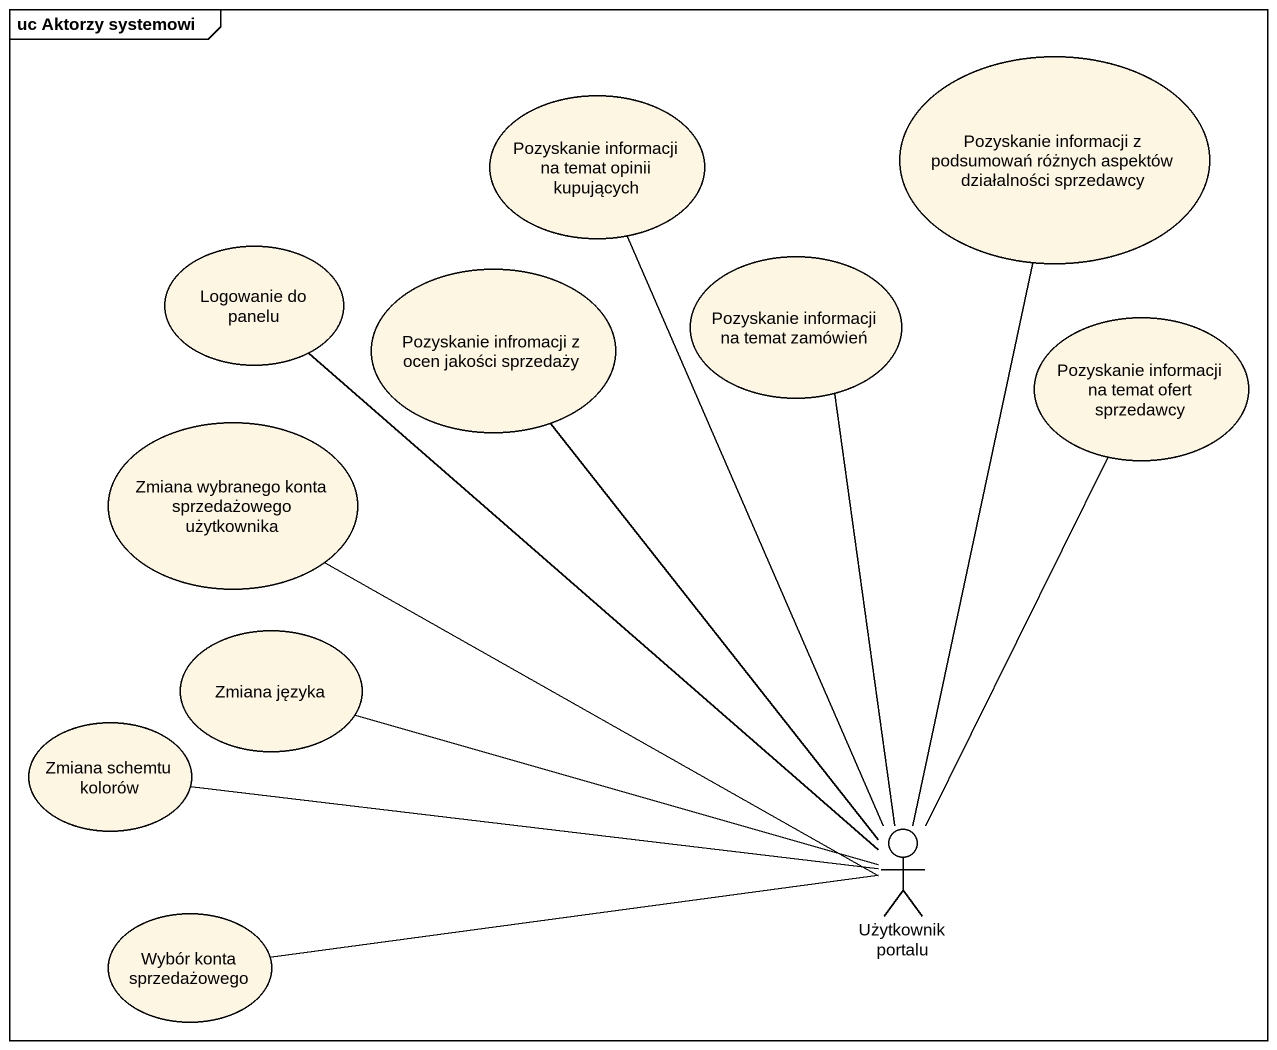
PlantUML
@startuml
mainframe uc Aktorzy systemowi
usecase "Pozyskanie informacji z podsumowań różnych aspektów działalności sprzedawcy" as Pozyskanie_informacji_z
usecase "Pozyskanie informacji na temat opinii kupujących" as Pozyskanie_informacji_na
usecase "Logowanie do panelu" as Logowanie_do_panelu
usecase "Pozyskanie infromacji z ocen jakości sprzedaży" as Pozyskanie_infromacji_z
usecase "Pozyskanie informacji na temat zamówień" as Pozyskanie_informacji_na_2
usecase "Pozyskanie informacji na temat ofert sprzedawcy" as Pozyskanie_informacji_na_3
usecase "Zmiana wybranego konta sprzedażowego użytkownika" as Zmiana_wybranego_konta
usecase "Zmiana języka" as Zmiana_języka
usecase "Zmiana schemtu kolorów" as Zmiana_schemtu_kolorów
actor "Użytkownik portalu" as Użytkownik_portalu
usecase "Wybór konta sprzedażowego" as Wybór_konta_sprzedażowego
Użytkownik_portalu -up- Pozyskanie_informacji_z
Użytkownik_portalu -up- Pozyskanie_informacji_na
Użytkownik_portalu -up- Logowanie_do_panelu
Użytkownik_portalu -up- Pozyskanie_infromacji_z
Użytkownik_portalu -up- Pozyskanie_informacji_na_2
Użytkownik_portalu -up- Pozyskanie_informacji_na_3
Użytkownik_portalu -left- Zmiana_wybranego_konta
Użytkownik_portalu -left- Zmiana_języka
Użytkownik_portalu -left- Zmiana_schemtu_kolorów
Użytkownik_portalu -left- Wybór_konta_sprzedażowego
@enduml
